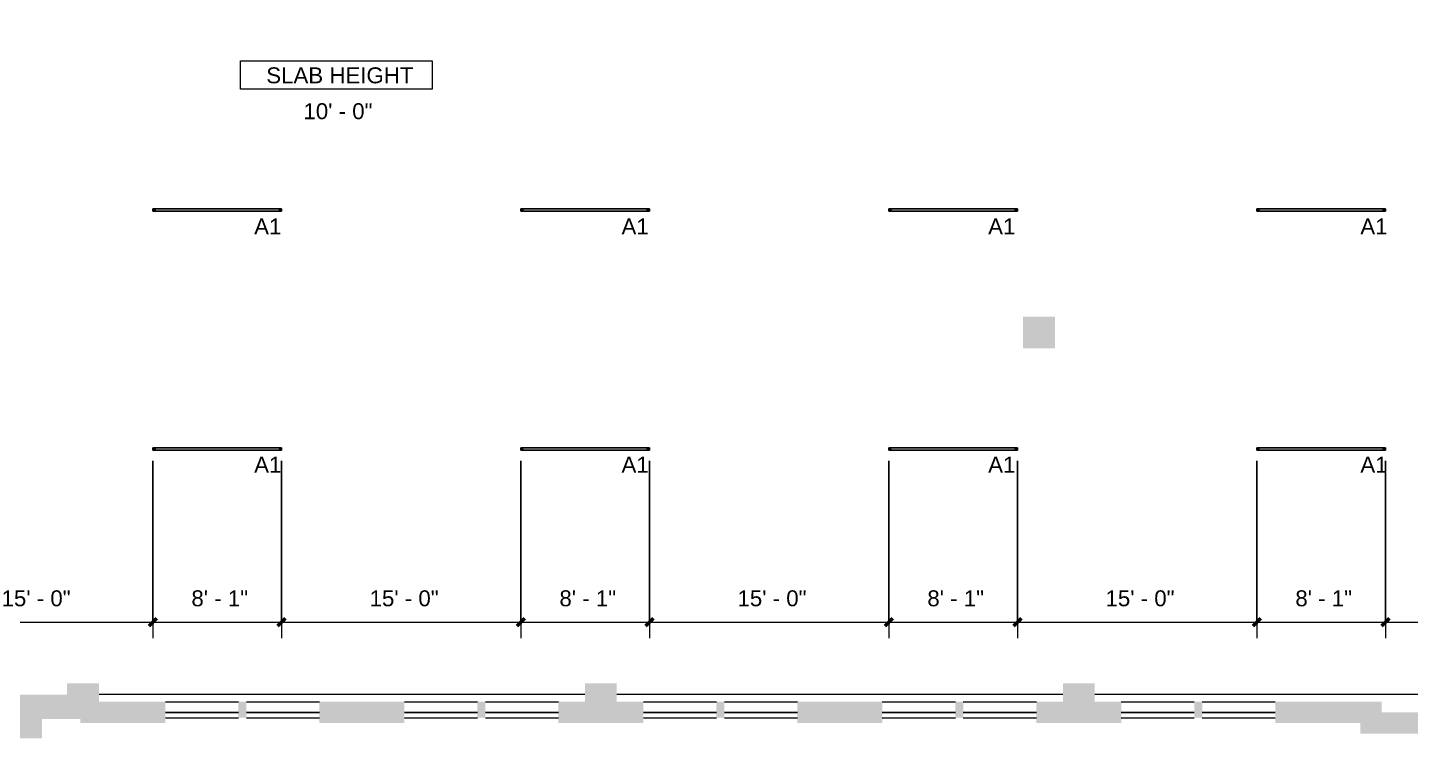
# Model space of a CAD drawing. Header units: inches. Extents: x 3 to 2625, y 0 to 2055.
# Drawn here: x 1039 to 2081, y 0 to 535 of the extents above; entities that cross this region are included whole.
import ezdxf

# ---------------------------------------------------------------- set-up
doc = ezdxf.new("R2010")
doc.units = ezdxf.units.IN
doc.header["$MEASUREMENT"] = 0
for name, color, linetype, lineweight in [('_800 AVAILABLE', 7, 'Continuous', 9), ('A-ANNO-DIMS', 211, 'Continuous', 9), ('A-ANNO-DIMS-128', 211, 'Continuous', 9), ('A-CLNG', 13, 'Continuous', 13), ('A-DETL-GENF', 92, 'Continuous', 9), ('E-LITE-EQPM', 33, 'Continuous', 9), ('E-LITE-EQPM-IDEN', 33, 'Continuous', 9), ('G-ANNO-TEXT', 231, 'Continuous', 9), ('Victor Bldg - 8th Floor_LINK_dwg', 8, 'Continuous', 9), ('WINDOWS', 7, 'Continuous', 9)]:
    doc.layers.add(name, color=color, linetype=linetype, lineweight=lineweight)
doc.styles.add('Arial', font='arial.ttf', dxfattribs={"height": 12})
doc.styles.add('Swis721 Lt BT', font='swissl.ttf', dxfattribs={"height": 12})
doc.dimstyles.new('OTJ_-_3_32__Linear__1_2__Tolerance', dxfattribs={"dimscale": 12, "dimtxt": 12.663781, "dimasz": 0.5, "dimexe": 1, "dimexo": 0.666667, "dimgap": 0.666667, "dimtad": 1, "dimdec": 1, "dimrnd": 0.5, "dimzin": 3, "dimdsep": 46, "dimlunit": 4, "dimtxsty": 'Swis721 Lt BT', "dimblk1": 'OBLIQUE', "dimblk2": 'OBLIQUE', "dimsah": 1, "dimcen": 0.09, "dimdle": 1, "dimazin": 0, "dimtfac": 1, "dimtdec": 4, "dimtix": 1, "dimtmove": 0, "dimatfit": 3, "dimfxl": 1, "dimtvp": 1, "dimfrac": 2, "dimtolj": 1, "dimtzin": 0, "dimarcsym": 2})

# ---------------------------------------------------------------- blocks, each defined once
blk = doc.blocks.new('Victor Bldg - 8th Floor_LINK_dwg-6972240-LEVEL 08 RCP')
at = {"layer": '_800 AVAILABLE'}
for p, q in [((1459, 32.9), (1093, 32.9)), ((1819, 32.9), (1483, 32.9)), ((2179, 32.9), (1843, 32.9))]:
    blk.add_line(p, q, dxfattribs=at)
at = {"layer": 'WINDOWS'}
for p, q in [((1143, 27.5), (1198, 27.5)), ((1204, 27.5), (1259, 27.5)), ((1323, 27.5), (1378, 27.5)), ((1384, 27.5), (1439, 27.5)), ((1503, 27.5), (1558, 27.5)), ((1564, 27.5), (1619, 27.5)), ((1683, 27.5), (1738, 27.5)), ((1744, 27.5), (1799, 27.5)), ((1863, 27.5), (1918, 27.5)), ((1924, 27.5), (1979, 27.5)), ((1143, 19.8), (1198, 19.8)), ((1143, 19.5), (1198, 19.5)), ((1143, 15.5), (1198, 15.5)), ((1204, 19.8), (1259, 19.8)), ((1204, 19.5), (1259, 19.5)), ((1204, 15.5), (1259, 15.5)), ((1323, 19.8), (1378, 19.8)), ((1323, 19.5), (1378, 19.5)), ((1323, 15.5), (1378, 15.5)), ((1384, 19.8), (1439, 19.8)), ((1384, 19.5), (1439, 19.5)), ((1384, 15.5), (1439, 15.5)), ((1503, 19.8), (1558, 19.8)), ((1503, 19.5), (1558, 19.5)), ((1503, 15.5), (1558, 15.5)), ((1564, 19.8), (1619, 19.8)), ((1564, 19.5), (1619, 19.5)), ((1564, 15.5), (1619, 15.5)), ((1683, 19.8), (1738, 19.8)), ((1683, 19.5), (1738, 19.5)), ((1683, 15.5), (1738, 15.5)), ((1744, 19.8), (1799, 19.8)), ((1744, 19.5), (1799, 19.5)), ((1744, 15.5), (1799, 15.5)), ((1863, 19.8), (1918, 19.8)), ((1863, 19.5), (1918, 19.5)), ((1863, 15.5), (1918, 15.5)), ((1924, 19.8), (1979, 19.8)), ((1924, 19.5), (1979, 19.5)), ((1924, 15.5), (1979, 15.5))]:
    blk.add_line(p, q, dxfattribs=at)
blk = doc.blocks.new('L-Pendant-Axis-Sculpt-Direct_Indirect - SCDI-F-8-4584194-LEVEL 08 RCP')
at = {"layer": 'A-DETL-GENF'}
for p, q in [((48.5, 0.875), (-48.5, 0.875)), ((-48.5, 0.875), (-48.5, -0.875)), ((-48.5, 0.875), (48.5, 0.875)), ((-48.5, -0.875), (-48.5, 0.875)), ((48.5, -0.875), (48.5, 0.875)), ((48.5, 0.875), (48.5, -0.875)), ((-48.5, -0.875), (48.5, -0.875)), ((48.5, -0.875), (-48.5, -0.875))]:
    blk.add_line(p, q, dxfattribs=at)
for centre in [(-47, 0), (47, 0)]:
    blk.add_circle(centre, 0.25, dxfattribs=at)
blk = doc.blocks.new('DIMBLOCK18-LEVEL 08 RCP')
at = {"layer": 'A-ANNO-DIMS-128'}
for p, q in [((953.4, 209), (953.4, 75.4)), ((953.4, 87.4), (953.4, 209)), ((1133.5, 209), (1133.5, 75.4)), ((1133.5, 87.4), (1133.5, 209)), ((953.4, 87.4), (1133.5, 87.4))]:
    blk.add_line(p, q, dxfattribs=at)
at = {"layer": 'A-ANNO-DIMS-128', "lineweight": 50}
for p, q in [((953.4, 87.4), (950.4, 84.4)), ((953.4, 87.4), (956.4, 90.4)), ((1133.5, 87.4), (1130.5, 84.4)), ((1133.5, 87.4), (1136.5, 90.4))]:
    blk.add_line(p, q, dxfattribs=at)
at = {"layer": 'A-ANNO-DIMS-128', "color": 0, "insert": (1019.6, 111.4), "char_height": 12, "width": 57.168, "attachment_point": 1, "line_spacing_factor": 1.005062, "style": 'Swis721 Lt BT'}
blk.add_mtext('15\' - 0"', dxfattribs=at)
blk = doc.blocks.new('_Oblique')
at = {"color": 0, "linetype": 'ByBlock', "lineweight": -2}
blk.add_line((-0.5, -0.5), (0.5, 0.5), dxfattribs=at)
blk = doc.blocks.new('DIMBLOCK19-LEVEL 08 RCP')
at = {"layer": 'A-ANNO-DIMS-128'}
for p, q in [((1133.5, 209), (1133.5, 75.4)), ((1133.5, 87.4), (1133.5, 209)), ((1230.5, 209), (1230.5, 75.4)), ((1230.5, 87.4), (1230.5, 209)), ((1133.5, 87.4), (1230.5, 87.4))]:
    blk.add_line(p, q, dxfattribs=at)
at = {"layer": 'A-ANNO-DIMS-128', "lineweight": 50}
for p, q in [((1133.5, 87.4), (1130.5, 84.4)), ((1133.5, 87.4), (1136.5, 90.4)), ((1230.5, 87.4), (1227.5, 84.4)), ((1230.5, 87.4), (1233.5, 90.4))]:
    blk.add_line(p, q, dxfattribs=at)
at = {"layer": 'A-ANNO-DIMS-128', "color": 0, "insert": (1162.6, 111.4), "char_height": 12, "width": 46.554, "attachment_point": 1, "line_spacing_factor": 1.005062, "style": 'Swis721 Lt BT'}
blk.add_mtext('8\' - 1"', dxfattribs=at)
blk = doc.blocks.new('DIMBLOCK20-LEVEL 08 RCP')
at = {"layer": 'A-ANNO-DIMS-128'}
for p, q in [((1230.5, 209), (1230.5, 75.4)), ((1230.5, 87.4), (1230.5, 209)), ((1410.7, 209), (1410.7, 75.4)), ((1410.7, 87.4), (1410.7, 209)), ((1230.5, 87.4), (1410.7, 87.4))]:
    blk.add_line(p, q, dxfattribs=at)
at = {"layer": 'A-ANNO-DIMS-128', "lineweight": 50}
for p, q in [((1230.5, 87.4), (1227.5, 84.4)), ((1230.5, 87.4), (1233.5, 90.4)), ((1410.7, 87.4), (1407.7, 84.4)), ((1410.7, 87.4), (1413.7, 90.4))]:
    blk.add_line(p, q, dxfattribs=at)
at = {"layer": 'A-ANNO-DIMS-128', "color": 0, "insert": (1296.8, 111.4), "char_height": 12, "width": 57.168, "attachment_point": 1, "line_spacing_factor": 1.005062, "style": 'Swis721 Lt BT'}
blk.add_mtext('15\' - 0"', dxfattribs=at)
blk = doc.blocks.new('DIMBLOCK21-LEVEL 08 RCP')
at = {"layer": 'A-ANNO-DIMS-128'}
for p, q in [((1410.7, 209), (1410.7, 75.4)), ((1410.7, 87.4), (1410.7, 209)), ((1507.7, 209), (1507.7, 75.4)), ((1507.7, 87.4), (1507.7, 209)), ((1410.7, 87.4), (1507.7, 87.4))]:
    blk.add_line(p, q, dxfattribs=at)
at = {"layer": 'A-ANNO-DIMS-128', "lineweight": 50}
for p, q in [((1410.7, 87.4), (1407.7, 84.4)), ((1410.7, 87.4), (1413.7, 90.4)), ((1507.7, 87.4), (1504.7, 84.4)), ((1507.7, 87.4), (1510.7, 90.4))]:
    blk.add_line(p, q, dxfattribs=at)
at = {"layer": 'A-ANNO-DIMS-128', "color": 0, "insert": (1439.8, 111.4), "char_height": 12, "width": 46.554, "attachment_point": 1, "line_spacing_factor": 1.005062, "style": 'Swis721 Lt BT'}
blk.add_mtext('8\' - 1"', dxfattribs=at)
blk = doc.blocks.new('DIMBLOCK22-LEVEL 08 RCP')
at = {"layer": 'A-ANNO-DIMS-128'}
for p, q in [((1507.7, 209), (1507.7, 75.4)), ((1507.7, 87.4), (1507.7, 209)), ((1687.8, 209), (1687.8, 75.4)), ((1687.8, 87.4), (1687.8, 209)), ((1507.7, 87.4), (1687.8, 87.4))]:
    blk.add_line(p, q, dxfattribs=at)
at = {"layer": 'A-ANNO-DIMS-128', "lineweight": 50}
for p, q in [((1507.7, 87.4), (1504.7, 84.4)), ((1507.7, 87.4), (1510.7, 90.4)), ((1687.8, 87.4), (1684.8, 84.4)), ((1687.8, 87.4), (1690.8, 90.4))]:
    blk.add_line(p, q, dxfattribs=at)
at = {"layer": 'A-ANNO-DIMS-128', "color": 0, "insert": (1573.9, 111.4), "char_height": 12, "width": 57.168, "attachment_point": 1, "line_spacing_factor": 1.005062, "style": 'Swis721 Lt BT'}
blk.add_mtext('15\' - 0"', dxfattribs=at)
blk = doc.blocks.new('DIMBLOCK23-LEVEL 08 RCP')
at = {"layer": 'A-ANNO-DIMS-128'}
for p, q in [((1687.8, 209), (1687.8, 75.4)), ((1687.8, 87.4), (1687.8, 209)), ((1784.8, 209), (1784.8, 75.4)), ((1784.8, 87.4), (1784.8, 209)), ((1687.8, 87.4), (1784.8, 87.4))]:
    blk.add_line(p, q, dxfattribs=at)
at = {"layer": 'A-ANNO-DIMS-128', "lineweight": 50}
for p, q in [((1687.8, 87.4), (1684.8, 84.4)), ((1687.8, 87.4), (1690.8, 90.4)), ((1784.8, 87.4), (1781.8, 84.4)), ((1784.8, 87.4), (1787.8, 90.4))]:
    blk.add_line(p, q, dxfattribs=at)
at = {"layer": 'A-ANNO-DIMS-128', "color": 0, "insert": (1716.9, 111.4), "char_height": 12, "width": 46.554, "attachment_point": 1, "line_spacing_factor": 1.005062, "style": 'Swis721 Lt BT'}
blk.add_mtext('8\' - 1"', dxfattribs=at)
blk = doc.blocks.new('DIMBLOCK24-LEVEL 08 RCP')
at = {"layer": 'A-ANNO-DIMS-128'}
for p, q in [((1784.8, 209), (1784.8, 75.4)), ((1784.8, 87.4), (1784.8, 209)), ((1965, 209), (1965, 75.4)), ((1965, 87.4), (1965, 209)), ((1784.8, 87.4), (1965, 87.4))]:
    blk.add_line(p, q, dxfattribs=at)
at = {"layer": 'A-ANNO-DIMS-128', "lineweight": 50}
for p, q in [((1784.8, 87.4), (1781.8, 84.4)), ((1784.8, 87.4), (1787.8, 90.4)), ((1965, 87.4), (1962, 84.4)), ((1965, 87.4), (1968, 90.4))]:
    blk.add_line(p, q, dxfattribs=at)
at = {"layer": 'A-ANNO-DIMS-128', "color": 0, "insert": (1851.1, 111.4), "char_height": 12, "width": 57.168, "attachment_point": 1, "line_spacing_factor": 1.005062, "style": 'Swis721 Lt BT'}
blk.add_mtext('15\' - 0"', dxfattribs=at)
blk = doc.blocks.new('DIMBLOCK25-LEVEL 08 RCP')
at = {"layer": 'A-ANNO-DIMS-128'}
for p, q in [((1965, 209), (1965, 75.4)), ((1965, 87.4), (1965, 209)), ((2062, 209), (2062, 75.4)), ((2062, 87.4), (2062, 209)), ((1965, 87.4), (2062, 87.4))]:
    blk.add_line(p, q, dxfattribs=at)
at = {"layer": 'A-ANNO-DIMS-128', "lineweight": 50}
for p, q in [((1965, 87.4), (1962, 84.4)), ((1965, 87.4), (1968, 90.4)), ((2062, 87.4), (2059, 84.4)), ((2062, 87.4), (2065, 90.4))]:
    blk.add_line(p, q, dxfattribs=at)
at = {"layer": 'A-ANNO-DIMS-128', "color": 0, "insert": (1994.1, 111.4), "char_height": 12, "width": 46.554, "attachment_point": 1, "line_spacing_factor": 1.005062, "style": 'Swis721 Lt BT'}
blk.add_mtext('8\' - 1"', dxfattribs=at)
blk = doc.blocks.new('DIMBLOCK26-LEVEL 08 RCP')
at = {"layer": 'A-ANNO-DIMS-128'}
for p, q in [((2062, 209), (2062, 75.4)), ((2062, 87.4), (2062, 209)), ((2242.1, 209), (2242.1, 75.4)), ((2242.1, 87.4), (2242.1, 209)), ((2062, 87.4), (2242.1, 87.4))]:
    blk.add_line(p, q, dxfattribs=at)
at = {"layer": 'A-ANNO-DIMS-128', "lineweight": 50}
for p, q in [((2062, 87.4), (2059, 84.4)), ((2062, 87.4), (2065, 90.4)), ((2242.1, 87.4), (2239.1, 84.4)), ((2242.1, 87.4), (2245.1, 90.4))]:
    blk.add_line(p, q, dxfattribs=at)
at = {"layer": 'A-ANNO-DIMS-128', "color": 0, "insert": (2128.2, 111.4), "char_height": 12, "width": 57.168, "attachment_point": 1, "line_spacing_factor": 1.005062, "style": 'Swis721 Lt BT'}
blk.add_mtext('15\' - 0"', dxfattribs=at)

msp = doc.modelspace()

# ---------------------------------------------------------------- hatches: boundary and pattern name
at = {"layer": 'A-DETL-GENF'}
h = msp.add_hatch(color=7, dxfattribs=at)
h.paths.add_polyline_path([(306.53, 0), (338, 0), (338, 4), (345, 4), (345, 23.12), (273, 23.12), (273, 4), (280, 4), (280, 0), (286.53, 0)], flags=0)
h.paths.add_polyline_path([(509.5, 0), (509.5, 56), (479.5, 56), (479.5, 23.06), (411, 23.06), (411, 4), (418, 4), (418, 0), (500.76, 0)], flags=0)
h.paths.add_polyline_path([(920.38, 0), (920.38, 23.12), (913.5, 23.12), (913.5, 32.99), (884.25, 32.99), (884.25, 23.12), (867.25, 23.12), (867.25, 0), (913.95, 0)], flags=0)
h.paths.add_polyline_path([(1004.38, 0), (1050, 0), (1050, 14.5), (1079, 14.5), (1079, 11.5), (1143, 11.5), (1143, 27.5), (1093, 27.5), (1093, 41.5), (1069, 41.5), (1069, 32.86), (1011, 32.86), (1011, 23.12), (1004.38, 23.12), (1004.38, 19)], flags=0)
h.paths.add_polyline_path([(142, 0), (200, 0), (200, 4), (207, 4), (207, 23.12), (135, 23.12), (135, 4), (142, 4)], flags=0)
h.paths.add_polyline_path([(783.25, 0), (783.25, 21.5), (781.25, 21.5), (781.25, 56), (751.25, 56), (751.25, 23.12), (730.25, 23.12), (730.25, 0), (781.25, 0)], flags=0)
h.paths.add_polyline_path([(593.13, 0), (646.25, 0), (646.25, 33.12), (614, 33.12), (614, 23.12), (593.13, 23.12), (593.13, 19)], flags=0)
h.paths.add_polyline_path([(62, 0), (62, 4), (69, 4), (69, 23.12), (34.12, 23.12), (34.12, 74.5), (16, 74.5), (16, 66), (12, 66), (12, 0), (34.12, 0)], flags=0)
h.paths.add_polyline_path([(2103, 3.5), (2103, 19.5), (2059, 19.5), (2059, 27.5), (1979, 27.5), (1979, 11.5), (2043, 11.5), (2043, 3.5), (2061.96, 3.5)], flags=0)
h.paths.add_polyline_path([(2155, 3.5), (2215, 3.5), (2215, 19.5), (2203, 19.5), (2203, 41.5), (2179, 41.5), (2179, 19.5), (2155, 19.5)], flags=0)
h.paths.add_polyline_path([(2535, 3.5), (2535, 63.5), (2519, 63.5), (2519, 41.5), (2497, 41.5), (2497, 19.5), (2475, 19.5), (2475, 3.5), (2519, 3.5)], flags=0)
h.paths.add_polyline_path([(2395.67, 3.5), (2423, 3.5), (2423, 19.5), (2363, 19.5), (2363, 3.5), (2382.25, 3.5)], flags=0)
h.paths.add_polyline_path([(2261.33, 7.5), (2267.33, 7.5), (2267.33, 19.5), (2261.33, 19.5)], flags=0)
h.paths.add_polyline_path([(2316.67, 7.5), (2316.67, 19.5), (2310.67, 19.5), (2310.67, 7.5)], flags=0)
h.paths.add_polyline_path([(1843, 11.5), (1863, 11.5), (1863, 27.5), (1843, 27.5), (1843, 41.5), (1819, 41.5), (1819, 27.5), (1799, 27.5), (1799, 11.5), (1819, 11.5)], flags=0)
h.paths.add_polyline_path([(1630.5, 11.5), (1683, 11.5), (1683, 27.5), (1619, 27.5), (1619, 11.5)], flags=0)
h.paths.add_polyline_path([(1323, 11.5), (1323, 27.5), (1259, 27.5), (1259, 11.5), (1314.28, 11.5)], flags=0)
h.paths.add_polyline_path([(1503, 11.5), (1503, 27.5), (1483, 27.5), (1483, 41.5), (1459, 41.5), (1459, 27.5), (1439, 27.5), (1439, 11.5), (1491.5, 11.5)], flags=0)
h.paths.add_polyline_path([(1204, 15.5), (1204, 27.5), (1198, 27.5), (1198, 15.5)], flags=0)
h.paths.add_polyline_path([(1564, 15.5), (1564, 27.5), (1558, 27.5), (1558, 15.5)], flags=0)
h.paths.add_polyline_path([(1384, 15.5), (1384, 27.5), (1378, 27.5), (1378, 15.5)], flags=0)
h.paths.add_polyline_path([(1918, 15.5), (1924, 15.5), (1924, 27.5), (1918, 27.5)], flags=0)
h.paths.add_polyline_path([(1738, 15.5), (1744, 15.5), (1744, 27.5), (1738, 27.5)], flags=0)
h.paths.add_polyline_path([(2531, 115.5), (2535, 115.5), (2535, 175.5), (2519, 175.5), (2519, 115.5)], flags=0)
h.paths.add_polyline_path([(16, 123.5), (34.12, 123.5), (34.12, 224.5), (12, 224.5), (12, 132), (16, 132)], flags=0)
h.paths.add_polyline_path([(2519, 220.5), (2531, 220.5), (2531, 226.5), (2519, 226.5)], flags=0)
h.paths.add_polyline_path([(2531, 268.5), (2531, 274.5), (2519, 274.5), (2519, 268.5)], flags=0)
h.paths.add_polyline_path([(1813, 293.5), (1813, 317.5), (1789, 317.5), (1789, 293.5)], flags=0)
h.paths.add_polyline_path([(493, 293.5), (517, 293.5), (517, 317.5), (493, 317.5)], flags=0)
h.paths.add_polyline_path([(2149, 293.5), (2173, 293.5), (2173, 317.5), (2149, 317.5)], flags=0)
h.paths.add_polyline_path([(34.12, 310.5), (34.12, 392.5), (12, 392.5), (12, 310.5), (30, 310.5)], flags=0)
h.paths.add_polyline_path([(2535, 319.5), (2535, 379.5), (2519, 379.5), (2519, 365.5), (2497, 365.5), (2497, 341.5), (2519, 341.5), (2519, 319.5)], flags=0)
h.paths.add_polyline_path([(2535, 431.5), (2535, 491.5), (2527, 491.5), (2527, 551.5), (2511, 551.5), (2511, 475.5), (2519, 475.5), (2519, 431.5)], flags=0)
h.paths.add_polyline_path([(31, 478.5), (34.12, 478.5), (34.12, 534.98), (75.5, 534.98), (75.5, 539.25), (3.5, 539.25), (3.5, 491.25), (12, 491.25), (12, 478.5), (30, 478.5)], flags=0)
h.paths.add_polyline_path([(296.25, 511.5), (306.53, 511.5), (306.53, 531.5), (296.25, 531.5), (296.25, 579.5), (283.25, 579.5), (283.25, 539.25), (191.5, 539.25), (191.5, 534.98), (286.53, 534.98), (286.53, 511.5)], flags=0)
h.paths.add_polyline_path([(2511, 603.5), (2527, 603.5), (2527, 667.5), (2511, 667.5), (2511, 647.5), (2497, 647.5), (2497, 623.5), (2511, 623.5)], flags=0)
h.paths.add_polyline_path([(286.53, 631.5), (296.25, 631.5), (296.25, 679.5), (304.93, 679.5), (304.93, 699.5), (296.25, 699.5), (296.25, 715.5), (283.25, 715.5), (283.25, 631.5)], flags=0)
h.paths.add_polyline_path([(853, 653.5), (853, 677.5), (829, 677.5), (829, 653.5)], flags=0)
h.paths.add_polyline_path([(517, 653.5), (517, 677.5), (493, 677.5), (493, 653.5)], flags=0)
h.paths.add_polyline_path([(1429, 653.5), (1453, 653.5), (1453, 677.5), (1429, 677.5)], flags=0)
h.paths.add_polyline_path([(2149, 653.5), (2173, 653.5), (2173, 677.5), (2149, 677.5), (2149, 670.26)], flags=0)
h.paths.add_polyline_path([(1069, 653.5), (1093, 653.5), (1093, 677.5), (1069, 677.5)], flags=0)
h.paths.add_polyline_path([(1789, 653.5), (1813, 653.5), (1813, 677.5), (1789, 677.5)], flags=0)
h.paths.add_polyline_path([(2523, 722.5), (2523, 728.5), (2511, 728.5), (2511, 722.5)], flags=0)
h.paths.add_polyline_path([(283.25, 770.5), (296.25, 770.5), (296.25, 776.5), (283.25, 776.5)], flags=0)
h.paths.add_polyline_path([(2511, 783.5), (2527, 783.5), (2527, 847.5), (2511, 847.5), (2511, 813)], flags=0)
h.paths.add_polyline_path([(283.25, 831.5), (296.25, 831.5), (296.25, 847.5), (304.93, 847.5), (304.93, 867.5), (296.25, 867.5), (296.25, 883.5), (283.25, 883.5), (283.25, 843.2)], flags=0)
h.paths.add_polyline_path([(2511, 902.5), (2523, 902.5), (2523, 908.5), (2511, 908.5)], flags=0)
h.paths.add_polyline_path([(283.25, 938.5), (296.25, 938.5), (296.25, 944.5), (283.25, 944.5)], flags=0)
h.paths.add_polyline_path([(2527, 963.25), (2527, 1027.5), (2511, 1027.5), (2511, 1007.5), (2497, 1007.5), (2497, 983.5), (2511, 983.5), (2511, 963.25), (2523, 963.25)], flags=0)
h.paths.add_polyline_path([(283.25, 999.5), (296.25, 999.5), (296.25, 1015.5), (304.93, 1015.5), (304.93, 1035.5), (296.25, 1035.5), (296.25, 1051.56), (283.25, 1051.56), (283.25, 1015.5)], flags=0)
h.paths.add_polyline_path([(829, 1013.5), (853, 1013.5), (853, 1037.5), (829, 1037.5), (829, 1015.5)], flags=0)
h.paths.add_polyline_path([(1040.5, 1013.5), (1040.5, 1037.5), (1016.5, 1037.5), (1016.5, 1013.5)], flags=0)
h.paths.add_polyline_path([(2173, 1013.5), (2173, 1037.5), (2149, 1037.5), (2149, 1013.5)], flags=0)
h.paths.add_polyline_path([(493, 1013.5), (517.25, 1013.5), (517.25, 1037.5), (493, 1037.5), (493, 1027.5)], flags=0)
h.paths.add_polyline_path([(2523, 1082.5), (2523, 1088.5), (2511, 1088.5), (2511, 1082.5)], flags=0)
h.paths.add_polyline_path([(296.25, 1106.56), (296.25, 1112.56), (283.25, 1112.56), (283.25, 1106.56)], flags=0)
h.paths.add_polyline_path([(2527, 1143.5), (2527, 1207.5), (2511, 1207.5), (2511, 1143.5)], flags=0)
h.paths.add_polyline_path([(283.25, 1167.56), (296.25, 1167.56), (296.25, 1183.56), (304.93, 1183.56), (304.93, 1203.56), (296.25, 1203.56), (296.25, 1219.56), (283.25, 1219.56), (283.25, 1183.56)], flags=0)
h.paths.add_polyline_path([(2523, 1262.5), (2523, 1268.5), (2511, 1268.5), (2511, 1262.5)], flags=0)
h.paths.add_polyline_path([(296.25, 1274.56), (296.25, 1280.56), (283.25, 1280.56), (283.25, 1274.56)], flags=0)
h.paths.add_polyline_path([(2511, 1323.5), (2527, 1323.5), (2527, 1387.5), (2511, 1387.5), (2511, 1367.5), (2497, 1367.5), (2497, 1343.5), (2511, 1343.5)], flags=0)
h.paths.add_polyline_path([(289.3, 1335.56), (296.25, 1335.56), (296.25, 1351.56), (304.93, 1351.56), (304.93, 1371.56), (296.25, 1371.56), (296.25, 1387.56), (283.25, 1387.56), (283.25, 1335.56)], flags=0)
h.paths.add_polyline_path([(2149, 1373.5), (2173, 1373.5), (2173, 1397.5), (2149, 1397.5), (2149, 1386.49)], flags=0)
h.paths.add_polyline_path([(1429, 1373.5), (1453, 1373.5), (1453, 1397.5), (1429, 1397.5)], flags=0)
h.paths.add_polyline_path([(1789, 1373.5), (1813, 1373.5), (1813, 1397.5), (1789, 1397.5)], flags=0)
h.paths.add_polyline_path([(853, 1373.5), (853, 1397.5), (829, 1397.5), (829, 1373.5)], flags=0)
h.paths.add_polyline_path([(1069, 1373.5), (1093, 1373.5), (1093, 1397.5), (1069, 1397.5)], flags=0)
h.paths.add_polyline_path([(493, 1373.5), (517, 1373.5), (517, 1397.5), (493, 1397.5)], flags=0)
h.paths.add_polyline_path([(2511, 1442.5), (2523, 1442.5), (2523, 1448.5), (2511, 1448.5)], flags=0)
h.paths.add_polyline_path([(283.25, 1442.56), (296.25, 1442.56), (296.25, 1448.56), (283.25, 1448.56)], flags=0)
h.paths.add_polyline_path([(2511, 1503.5), (2527, 1503.5), (2527, 1567.5), (2511, 1567.5)], flags=0)
h.paths.add_polyline_path([(289.3, 1503.56), (296.25, 1503.56), (296.25, 1519.56), (304.93, 1519.56), (304.93, 1539.56), (296.25, 1539.56), (296.25, 1555.56), (283.25, 1555.56), (283.25, 1503.56)], flags=0)
h.paths.add_polyline_path([(283.25, 1610.56), (296.25, 1610.56), (296.25, 1616.56), (283.25, 1616.56)], flags=0)
h.paths.add_polyline_path([(2511, 1622.5), (2523, 1622.5), (2523, 1628.5), (2511, 1628.5)], flags=0)
h.paths.add_polyline_path([(288.93, 1671.56), (296.25, 1671.56), (296.25, 1687.56), (304.93, 1687.56), (304.93, 1707.56), (296.25, 1707.56), (296.25, 1755.56), (283.25, 1755.56), (283.25, 1671.56)], flags=0)
h.paths.add_polyline_path([(2527, 1683.5), (2527, 1747.5), (2511, 1747.5), (2511, 1727.5), (2497, 1727.5), (2497, 1703.5), (2511, 1703.5), (2511, 1683.5), (2522.67, 1683.5)], flags=0)
h.paths.add_polyline_path([(1789, 1733.5), (1813, 1733.5), (1813, 1757.25), (1789, 1757.25)], flags=0)
h.paths.add_polyline_path([(1093, 1733.5), (1093, 1757.5), (1069, 1757.5), (1069, 1733.5)], flags=0)
h.paths.add_polyline_path([(829, 1733.5), (853, 1733.5), (853, 1757.5), (829, 1757.5)], flags=0)
h.paths.add_polyline_path([(1448.18, 1733.5), (1453.1, 1733.5), (1453.1, 1757.5), (1429, 1757.5), (1429, 1733.5), (1433, 1733.5)], flags=0)
h.paths.add_polyline_path([(517, 1733.5), (517, 1757.5), (493, 1757.5), (493, 1733.5)], flags=0)
h.paths.add_polyline_path([(2149, 1733.5), (2173, 1733.5), (2173, 1757.5), (2149, 1757.5)], flags=0)
h.paths.add_polyline_path([(2523, 1802.5), (2523, 1808.5), (2511, 1808.5), (2511, 1802.5)], flags=0)
h.paths.add_polyline_path([(296.25, 1807.56), (296.25, 1855.56), (304.93, 1855.56), (304.93, 1870.56), (359, 1870.56), (359, 1883.56), (283.25, 1883.56), (283.25, 1807.56)], flags=0)
h.paths.add_polyline_path([(2511, 1863.5), (2527, 1863.5), (2527, 1927.5), (2511, 1927.5)], flags=0)
h.paths.add_polyline_path([(488, 1870.56), (488, 1927.5), (475, 1927.5), (475, 1883.56), (411, 1883.56), (411, 1870.56), (475, 1870.56)], flags=0)
h.paths.add_polyline_path([(2527, 1979.5), (2527, 2043.5), (2523, 2043.5), (2523, 2051.5), (2459, 2051.5), (2459, 2035.5), (2497, 2035.5), (2497, 2021.5), (2511, 2021.5), (2511, 1979.5)], flags=0)
h.paths.add_polyline_path([(475, 1979.5), (488, 1979.5), (488, 2021.5), (517, 2021.5), (517, 2035.5), (543, 2035.5), (543, 2051.5), (475, 2051.5), (475, 2021.5)], flags=0)
h.paths.add_polyline_path([(2137.13, 2021.5), (2143.34, 2021.5), (2143.34, 2035.5), (2163, 2035.5), (2163, 2051.5), (2099, 2051.5), (2099, 2035.5), (2119.34, 2035.5), (2119.34, 2021.5)], flags=0)
h.paths.add_polyline_path([(1759, 2021.5), (1783, 2021.5), (1783, 2035.5), (1803, 2035.5), (1803, 2051.5), (1739, 2051.5), (1739, 2035.5), (1759, 2035.5)], flags=0)
h.paths.add_polyline_path([(1399, 2021.5), (1423, 2021.5), (1423, 2035.5), (1443, 2035.5), (1443, 2051.5), (1379, 2051.5), (1379, 2035.5), (1399, 2035.5)], flags=0)
h.paths.add_polyline_path([(1063, 2021.5), (1063, 2035.5), (1083, 2035.5), (1083, 2051.5), (1019, 2051.5), (1019, 2035.5), (1039, 2035.5), (1039, 2021.5), (1045.5, 2021.5)], flags=0)
h.paths.add_polyline_path([(679, 2021.5), (703, 2021.5), (703, 2035.5), (723, 2035.5), (723, 2051.5), (659, 2051.5), (659, 2035.5), (679, 2035.5)], flags=0)
h.paths.add_polyline_path([(1138, 2035.5), (1144, 2035.5), (1144, 2047.5), (1138, 2047.5)], flags=0)
h.paths.add_polyline_path([(1263, 2035.5), (1263, 2051.5), (1199, 2051.5), (1199, 2035.5), (1230.52, 2035.5)], flags=0)
h.paths.add_polyline_path([(1318, 2035.5), (1324, 2035.5), (1324, 2047.5), (1318, 2047.5)], flags=0)
h.paths.add_polyline_path([(2404, 2035.5), (2404, 2047.5), (2398, 2047.5), (2398, 2035.5)], flags=0)
h.paths.add_polyline_path([(856.38, 2035.5), (903, 2035.5), (903, 2051.5), (839, 2051.5), (839, 2035.5)], flags=0)
h.paths.add_polyline_path([(604, 2035.5), (604, 2047.5), (598, 2047.5), (598, 2035.5)], flags=0)
h.paths.add_polyline_path([(958, 2035.5), (964, 2035.5), (964, 2047.5), (958, 2047.5)], flags=0)
h.paths.add_polyline_path([(1559, 2035.5), (1623, 2035.5), (1623, 2051.5), (1559, 2051.5)], flags=0)
h.paths.add_polyline_path([(2218, 2035.5), (2224, 2035.5), (2224, 2047.5), (2218, 2047.5)], flags=0)
h.paths.add_polyline_path([(784, 2035.5), (784, 2047.5), (778, 2047.5), (778, 2035.5)], flags=0)
h.paths.add_polyline_path([(2279, 2035.5), (2343, 2035.5), (2343, 2051.5), (2279, 2051.5)], flags=0)
h.paths.add_polyline_path([(1498, 2035.5), (1504, 2035.5), (1504, 2047.5), (1498, 2047.5)], flags=0)
h.paths.add_polyline_path([(2038, 2035.5), (2044, 2035.5), (2044, 2047.5), (2038, 2047.5)], flags=0)
h.paths.add_polyline_path([(1983, 2035.5), (1983, 2051.5), (1919, 2051.5), (1919, 2035.5), (1964.96, 2035.5)], flags=0)
h.paths.add_polyline_path([(1678, 2035.5), (1684, 2035.5), (1684, 2047.5), (1678, 2047.5)], flags=0)
h.paths.add_polyline_path([(1864, 2035.5), (1864, 2047.5), (1858, 2047.5), (1858, 2035.5)], flags=0)

# ---------------------------------------------------------------- linework, layer by layer
at = {"layer": 'A-CLNG'}
for p, q in [((1143, 27.5), (1198, 27.5)), ((1204, 27.5), (1259, 27.5)), ((1323, 27.5), (1378, 27.5)), ((1384, 27.5), (1439, 27.5)), ((1503, 27.5), (1558, 27.5)), ((1564, 27.5), (1619, 27.5)), ((1683, 27.5), (1738, 27.5)), ((1744, 27.5), (1799, 27.5)), ((1863, 27.5), (1918, 27.5)), ((1924, 27.5), (1979, 27.5))]:
    msp.add_line(p, q, dxfattribs=at)
at = {"layer": 'G-ANNO-TEXT', "color": 7, "flags": 128}
msp.add_lwpolyline([(1199.48, 509.91), (1343.85, 509.91), (1343.85, 488.55), (1199.48, 488.55)], close=True, dxfattribs=at)

# ---------------------------------------------------------------- block references
at = {"layer": 'E-LITE-EQPM', "rotation": 180}
for p in [(1182.02, 397.63), (1459.17, 397.63), (1736.31, 397.63), (2013.46, 397.63), (1182.02, 217.88), (1459.17, 217.88), (1736.31, 217.88), (2013.46, 217.88)]:
    msp.add_blockref('L-Pendant-Axis-Sculpt-Direct_Indirect - SCDI-F-8-4584194-LEVEL 08 RCP', p, dxfattribs=at)
at = {"layer": 'Victor Bldg - 8th Floor_LINK_dwg', "color": 7}
msp.add_blockref('Victor Bldg - 8th Floor_LINK_dwg-6972240-LEVEL 08 RCP', (0, 0), dxfattribs=at)

# ---------------------------------------------------------------- texts
at = {"layer": 'E-LITE-EQPM-IDEN', "char_height": 12, "width": 25.048, "attachment_point": 1, "style": 'Arial'}
for insert in [(1209.86, 391.31), (1486.55, 391.31), (1762.71, 391.31), (2043.06, 391.31), (1209.86, 211.98), (1486.55, 211.98), (1762.71, 211.98), (2043.06, 211.98)]:
    msp.add_mtext('A1', dxfattribs=dict(at, insert=insert))
at = {"layer": 'G-ANNO-TEXT', "color": 7, "char_height": 12, "attachment_point": 1, "style": 'Swis721 Lt BT'}
for s, insert, width in [('SLAB HEIGHT', (1218.98, 505.07), 127.664), ('10\' - 0"', (1246.98, 478.07), 59.388)]:
    msp.add_mtext(s, dxfattribs=dict(at, insert=insert, width=width))

# ---------------------------------------------------------------- dimensions: what is measured, and where the dimension line sits
at = {"layer": 'A-ANNO-DIMS'}
for base, p1, p2, override, picture, middle in [((1133.52, 87.42), (953.38, 217), (1133.52, 217), {"dimpost": '<>', "dimfxl": 180.145253}, 'DIMBLOCK18-LEVEL 08 RCP', (1043.45, 101.59)), ((1230.52, 87.42), (1133.52, 217), (1230.52, 217), {"dimpost": '<>', "dimfxl": 97}, 'DIMBLOCK19-LEVEL 08 RCP', (1182.02, 101.59)), ((1410.669, 87.4181), (1230.5237, 217.0037), (1410.669, 217.0037), {"dimpost": '<>', "dimfxl": 180.145253}, 'DIMBLOCK20-LEVEL 08 RCP', (1320.5964, 101.5851)), ((1507.67, 87.42), (1410.67, 217), (1507.67, 217), {"dimpost": '<>', "dimfxl": 97}, 'DIMBLOCK21-LEVEL 08 RCP', (1459.17, 101.59)), ((1687.81, 87.42), (1507.67, 217), (1687.81, 217), {"dimpost": '<>', "dimfxl": 180.145253}, 'DIMBLOCK22-LEVEL 08 RCP', (1597.74, 101.59)), ((1784.81, 87.42), (1687.81, 217), (1784.81, 217), {"dimpost": '<>', "dimfxl": 97}, 'DIMBLOCK23-LEVEL 08 RCP', (1736.31, 101.59)), ((1964.9595, 87.4181), (1784.8142, 217.0037), (1964.9595, 217.0037), {"dimpost": '<>', "dimfxl": 180.145253}, 'DIMBLOCK24-LEVEL 08 RCP', (1874.8869, 101.5851)), ((2061.96, 87.42), (1964.96, 217), (2061.96, 217), {"dimpost": '<>', "dimfxl": 97}, 'DIMBLOCK25-LEVEL 08 RCP', (2013.46, 101.59)), ((2242.1, 87.42), (2061.96, 217), (2242.1, 217), {"dimpost": '<>', "dimfxl": 180.145253}, 'DIMBLOCK26-LEVEL 08 RCP', (2152.03, 101.59))]:
    dim = msp.add_linear_dim(base=base, p1=p1, p2=p2, dimstyle='OTJ_-_3_32__Linear__1_2__Tolerance', override=override, dxfattribs=at)
    dim.commit()
    dim.dimension.update_dxf_attribs({"geometry": picture, "text_midpoint": middle})

doc.saveas('drawing.dxf')
